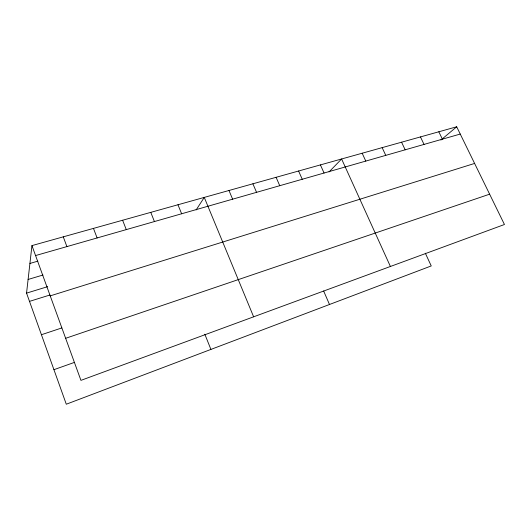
<?xml version="1.0" encoding="UTF-8"?>
<svg xmlns="http://www.w3.org/2000/svg" width="531" height="531" viewBox="0 0 531 531"><rect width="100%" height="100%" fill="white"/><g stroke="black" fill="none" stroke-linecap="round" stroke-linejoin="round"><path stroke-width="0.8" d="M425.324 253.201L431.245 265.938L66.289 404.217L26.55 293.125L31.946 245.607L456.693 126.783L504.45 224.507L80.938 380.369L31.946 245.607M196.145 209.918L204.269 197.406L253.626 316.815M329.034 171.938L341.606 158.981L390.404 266.476M440.922 140.038L456.693 126.783M53.936 369.682L74.519 362.361M65.645 338.3L489.628 194.18M41.431 334.722L61.822 327.932M29.504 301.376L49.861 295.03M50.219 295.873L474.601 163.435M26.55 293.125L47.684 286.647M28.103 279.459L42.984 275.018M29.922 263.449L37.834 261.152M35.564 255.564L460.251 134.058M438.825 131.788L442.396 139.168M420.459 136.925L424.043 144.419M401.575 142.208L405.173 149.815M382.154 147.638L385.758 155.371M362.175 153.227L365.786 161.085M320.419 164.909L324.049 173.026M298.595 171.015L302.239 179.266M276.1 177.308L279.744 185.704M323.638 290.995L329.492 304.489M252.902 183.799L256.553 192.335M228.974 190.49L232.624 199.185M177.971 204.76L181.629 213.774M204.833 334.211L210.907 349.418M150.771 212.367L154.428 221.553M122.621 220.246L126.272 229.611M93.469 228.396L97.113 237.954M63.269 236.846L66.899 246.596"/></g></svg>
